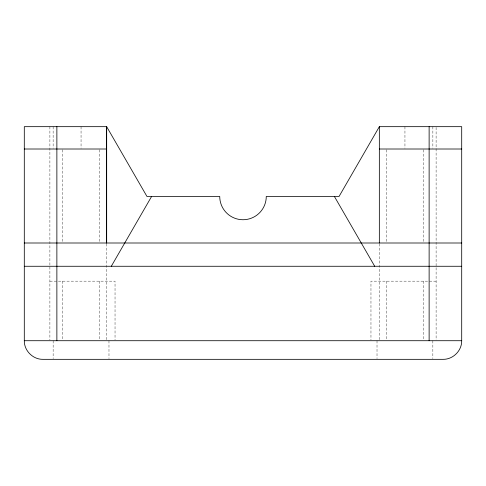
<?xml version="1.0" encoding="UTF-8"?>
<svg xmlns="http://www.w3.org/2000/svg" width="486" height="486" viewBox="0 0 486 486"><rect width="100%" height="100%" fill="white"/><g stroke="black" fill="none" stroke-linecap="round" stroke-linejoin="round"><path stroke-width="0.36" stroke-dasharray="2.43 1.82" d="M49.894 281.157L115.036 281.157L115.036 339.963M436.106 281.157L370.964 281.157L370.964 339.963M436.106 127.423L436.106 339.963M432.868 126.67L432.868 148.26M432.85 340.716L432.85 358.583M423.561 149.761L423.561 243M423.543 281.157L423.543 339.963M404.947 126.67L404.947 148.26M386.334 149.761L386.334 243M386.315 281.157L386.315 339.963M379.347 243.759L379.347 339.957M377.015 340.716L377.015 358.583M108.973 340.716L108.986 358.583M106.653 243.759L106.653 339.957M99.666 149.761L99.666 243M99.685 281.157L99.685 339.963M81.053 126.67L81.053 148.26M62.439 149.761L62.439 243M62.457 281.157L62.457 339.963M53.132 126.67L53.132 148.26M53.15 340.716L53.132 358.583M49.894 126.67L49.894 339.963"/><path stroke-width="0.73" d="M379.347 243L379.341 126.67L461.7 126.67L461.7 340.716C461.907 350.667 453.037 359.537 443.086 359.33L42.914 359.33C32.963 359.537 24.093 350.667 24.3 340.716L24.3 126.67L106.659 126.67L146.96 196.465L219.733 196.465A23.267 23.267 0 0 0 243 219.733A23.267 23.267 0 0 0 266.267 196.465L339.052 196.465L379.347 126.67M111.306 266.267L151.602 196.465M24.3 149.008L106.659 149.008M379.341 149.008L461.7 149.008M24.3 243L461.7 243M24.3 266.267L461.7 266.267M24.3 340.716L461.7 340.716M334.398 196.465L374.7 266.267M429.126 126.67L429.126 340.716M56.874 126.67L56.874 340.716M106.659 126.67L106.653 243L106.659 126.67"/></g></svg>
